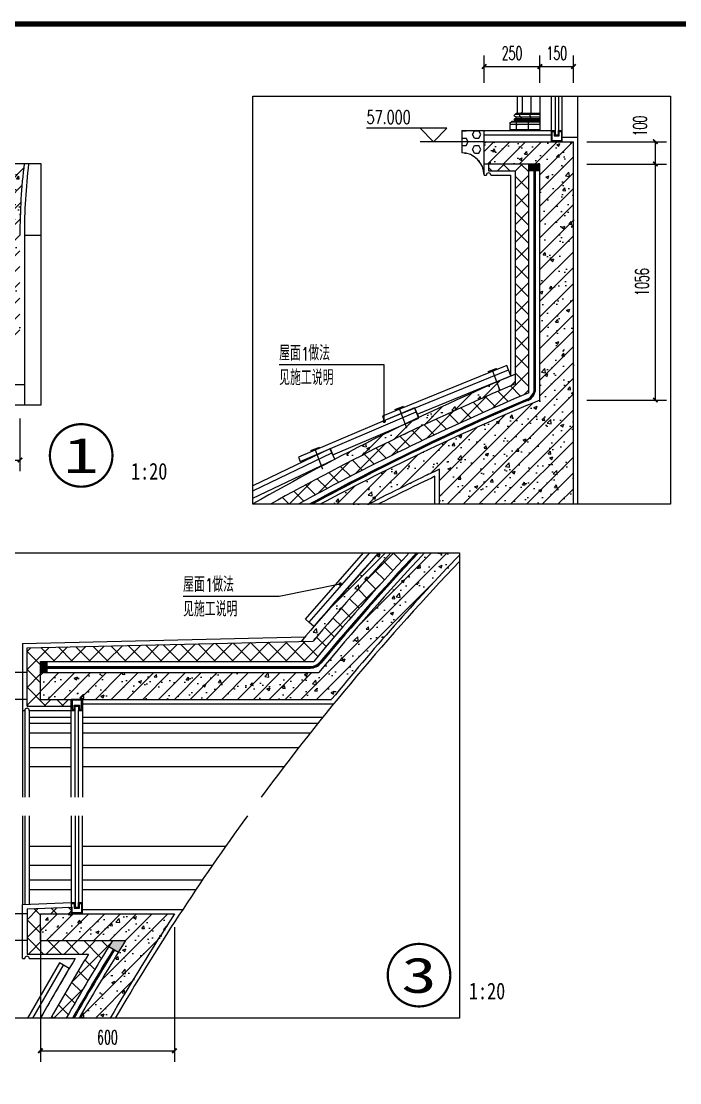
# Model space of a CAD drawing. Extents: x 0 to 125661, y -104936 to 8656.
# Drawn here: x 2131 to 5078, y -16819 to -12068 of the extents above; entities that cross this region are included whole.
import ezdxf
from ezdxf.enums import TextEntityAlignment as Align

# ---------------------------------------------------------------- set-up
doc = ezdxf.new("R2010")
doc.units = 0
doc.header["$LTSCALE"] = 800
doc.header["$MEASUREMENT"] = 0
doc.linetypes.add('HIDDEN2', pattern=[0.1875, 0.125, -0.0625])
doc.layers.get('0').update_dxf_attribs({"linetype": 'CONTINUOUS'})
doc.layers.get('Defpoints').update_dxf_attribs({"color": 1, "linetype": 'CONTINUOUS'})
for name, color, linetype in [('A-立面看线', 117, 'CONTINUOUS'), ('A-装饰构件', 197, 'CONTINUOUS'), ('AXIS_TEXT', 7, 'CONTINUOUS'), ('DIM_ELEV', 3, 'CONTINUOUS'), ('DIM_IDEN', 3, 'CONTINUOUS'), ('DIM_LEAD', 3, 'CONTINUOUS'), ('PUB_DIM', 3, 'CONTINUOUS'), ('PUB_HATCH', 8, 'CONTINUOUS'), ('PUB_TEXT', 7, 'CONTINUOUS'), ('QIANG', 167, 'CONTINUOUS'), ('WALL', 50, 'CONTINUOUS'), ('WINDOW', 145, 'CONTINUOUS'), ('图框', 107, 'CONTINUOUS'), ('瓦', 36, 'CONTINUOUS'), ('看线1', 7, 'CONTINUOUS'), ('门窗', 4, 'CONTINUOUS'), ('防水', 249, 'CONTINUOUS'), ('面层', 123, 'CONTINUOUS')]:
    doc.layers.add(name, color=color, linetype=linetype)
doc.styles.add('_TCH_DIM', font='SIMPLEX', dxfattribs={"bigfont": 'GBCBIG'})
doc.styles.add('DIM_FONT', font='SIMPLEX.shx', dxfattribs={"width": 0.6})
doc.styles.add('ht', font='SIMHEI.TTF')
doc.styles.add('房间名称', font='SIMHEI.TTF', dxfattribs={"width": 0.8})
doc.dimstyles.new('DIMN20', dxfattribs={"dimscale": 0.2, "dimtxt": 300, "dimasz": 100, "dimexe": 250, "dimexo": 300, "dimgap": 150, "dimtad": 1, "dimdec": 0, "dimzin": 0, "dimdsep": 46, "dimtxsty": 'DIM_FONT', "dimblk": 'ARCHTICK', "dimcen": 0.09, "dimclrt": 7, "dimazin": 2, "dimtfac": 1, "dimtdec": 0, "dimtix": 1, "dimtmove": 2, "dimatfit": 3, "dimfxl": 0, "dimtolj": 1, "dimtzin": 0, "dimarcsym": 0})

# ---------------------------------------------------------------- blocks, each defined once
blk = doc.blocks.new('TJAD_TK_A1')
at = {"layer": '图框', "const_width": 1.2}
blk.add_lwpolyline([(1331.38, 940.45), (525.38, 940.45), (525.38, 366.45), (1331.38, 366.45)], close=True, dxfattribs=at)
blk = doc.blocks.new('_ArchTick')
at = {"color": 0, "linetype": 'ByBlock', "const_width": 0.4}
blk.add_lwpolyline([(-0.5, -0.5), (0.5, 0.5)], dxfattribs=at)
blk = doc.blocks.new('*D236')
at = {"layer": 'Defpoints', "color": 0}
for p in [(2217.3, -16062.9), (2817.2, -16062.9), (2817.2, -16675.7)]:
    blk.add_point(p, dxfattribs=at)
at = {"layer": 'PUB_DIM', "color": 0, "lineweight": -2}
for p, q in [((2217.3, -16122.9), (2217.3, -16725.7)), ((2817.2, -16122.9), (2817.2, -16725.7)), ((2217.3, -16675.7), (2817.2, -16675.7))]:
    blk.add_line(p, q, dxfattribs=at)
at = {"layer": 'PUB_DIM', "color": 0, "lineweight": -2, "xscale": 20, "yscale": 20, "zscale": 20, "rotation": 180}
blk.add_blockref('_ArchTick', (2217.3, -16675.7), dxfattribs=at)
at = {"layer": 'PUB_DIM', "color": 0, "lineweight": -2, "xscale": 20, "yscale": 20, "zscale": 20}
blk.add_blockref('_ArchTick', (2817.2, -16675.7), dxfattribs=at)
at = {"layer": 'PUB_DIM', "color": 7, "insert": (2517.3, -16615.7), "char_height": 60, "attachment_point": 5, "style": 'DIM_FONT'}
blk.add_mtext('\\A1;600', dxfattribs=at)
blk = doc.blocks.new('*D111')
at = {"layer": 'Defpoints', "color": 0}
for p in [(4602.4, -12270.9), (4452.4, -12403.3), (4602.4, -12403.3)]:
    blk.add_point(p, dxfattribs=at)
at = {"layer": 'PUB_DIM', "color": 0, "lineweight": -2}
for p, q in [((4452.4, -12343.3), (4452.4, -12220.9)), ((4602.4, -12343.3), (4602.4, -12220.9)), ((4452.4, -12270.9), (4602.4, -12270.9))]:
    blk.add_line(p, q, dxfattribs=at)
at = {"layer": 'PUB_DIM', "color": 0, "lineweight": -2, "xscale": 20, "yscale": 20, "zscale": 20, "rotation": 180}
blk.add_blockref('_ArchTick', (4452.4, -12270.9), dxfattribs=at)
at = {"layer": 'PUB_DIM', "color": 0, "lineweight": -2, "xscale": 20, "yscale": 20, "zscale": 20}
blk.add_blockref('_ArchTick', (4602.4, -12270.9), dxfattribs=at)
at = {"layer": 'PUB_DIM', "color": 7, "insert": (4527.4, -12210.9), "char_height": 60, "attachment_point": 5, "style": 'DIM_FONT'}
blk.add_mtext('\\A1;150', dxfattribs=at)
blk = doc.blocks.new('*D112')
at = {"layer": 'Defpoints', "color": 0}
for p in [(4452.4, -12270.9), (4202.4, -12403.3), (4452.4, -12403.3)]:
    blk.add_point(p, dxfattribs=at)
at = {"layer": 'PUB_DIM', "color": 0, "lineweight": -2}
for p, q in [((4202.4, -12343.3), (4202.4, -12220.9)), ((4452.4, -12343.3), (4452.4, -12220.9)), ((4202.4, -12270.9), (4452.4, -12270.9))]:
    blk.add_line(p, q, dxfattribs=at)
at = {"layer": 'PUB_DIM', "color": 0, "lineweight": -2, "xscale": 20, "yscale": 20, "zscale": 20, "rotation": 180}
blk.add_blockref('_ArchTick', (4202.4, -12270.9), dxfattribs=at)
at = {"layer": 'PUB_DIM', "color": 0, "lineweight": -2, "xscale": 20, "yscale": 20, "zscale": 20}
blk.add_blockref('_ArchTick', (4452.4, -12270.9), dxfattribs=at)
at = {"layer": 'PUB_DIM', "color": 7, "insert": (4327.4, -12210.9), "char_height": 60, "attachment_point": 5, "style": 'DIM_FONT'}
blk.add_mtext('\\A1;250', dxfattribs=at)
blk = doc.blocks.new('*D115')
at = {"layer": 'Defpoints', "color": 0}
for p in [(1975.6, -13786.1), (2125.6, -13786.1), (2125.6, -14031.8)]:
    blk.add_point(p, dxfattribs=at)
at = {"layer": 'PUB_DIM', "color": 0, "lineweight": -2}
for p, q in [((1975.6, -13846.1), (1975.6, -14081.8)), ((2125.6, -13846.1), (2125.6, -14081.8)), ((1975.6, -14031.8), (2125.6, -14031.8))]:
    blk.add_line(p, q, dxfattribs=at)
at = {"layer": 'PUB_DIM', "color": 0, "lineweight": -2, "xscale": 20, "yscale": 20, "zscale": 20, "rotation": 180}
blk.add_blockref('_ArchTick', (1975.6, -14031.8), dxfattribs=at)
at = {"layer": 'PUB_DIM', "color": 0, "lineweight": -2, "xscale": 20, "yscale": 20, "zscale": 20}
blk.add_blockref('_ArchTick', (2125.6, -14031.8), dxfattribs=at)
at = {"layer": 'PUB_DIM', "color": 7, "insert": (2050.6, -13971.8), "char_height": 60, "attachment_point": 5, "style": 'DIM_FONT'}
blk.add_mtext('\\A1;150', dxfattribs=at)
blk = doc.blocks.new('*D203')
at = {"layer": 'Defpoints', "color": 0}
for p in [(1739.9, -14982.9), (2217.3, -14982.9), (2217.3, -15102.9)]:
    blk.add_point(p, dxfattribs=at)
at = {"layer": 'PUB_DIM', "color": 0, "lineweight": -2}
for p, q in [((1739.9, -14982.9), (1739.9, -14962.9)), ((2157.3, -14982.9), (1689.9, -14982.9)), ((1739.9, -15102.9), (1739.9, -14982.9)), ((2157.3, -15102.9), (1689.9, -15102.9)), ((1739.9, -15102.9), (1739.9, -15122.9))]:
    blk.add_line(p, q, dxfattribs=at)
at = {"layer": 'PUB_DIM', "color": 0, "lineweight": -2, "xscale": 20, "yscale": 20, "zscale": 20}
for p, rotation in [((1739.9, -14982.9), 270), ((1739.9, -15102.9), 90)]:
    blk.add_blockref('_ArchTick', p, dxfattribs=dict(at, rotation=rotation))
at = {"layer": 'PUB_DIM', "color": 7, "insert": (1679.9, -15042.9), "char_height": 60, "attachment_point": 5, "rotation": 90, "style": 'DIM_FONT'}
blk.add_mtext('\\A1;120', dxfattribs=at)
blk = doc.blocks.new('*D204')
at = {"layer": 'Defpoints', "color": 0}
for p in [(1739.9, -15102.9), (2217.3, -15102.9), (2217.3, -16062.9)]:
    blk.add_point(p, dxfattribs=at)
at = {"layer": 'PUB_DIM', "color": 0, "lineweight": -2}
for p, q in [((2157.3, -15102.9), (1689.9, -15102.9)), ((1739.9, -16062.9), (1739.9, -15102.9)), ((2157.3, -16062.9), (1689.9, -16062.9))]:
    blk.add_line(p, q, dxfattribs=at)
at = {"layer": 'PUB_DIM', "color": 0, "lineweight": -2, "xscale": 20, "yscale": 20, "zscale": 20}
for p, rotation in [((1739.9, -15102.9), 90), ((1739.9, -16062.9), 270)]:
    blk.add_blockref('_ArchTick', p, dxfattribs=dict(at, rotation=rotation))
at = {"layer": 'PUB_DIM', "color": 7, "insert": (1664.2, -15582.9), "char_height": 60, "attachment_point": 5, "rotation": 90, "style": 'DIM_FONT'}
blk.add_mtext('\\A1;1200(1000)(600)', dxfattribs=at)
blk = doc.blocks.new('*D205')
at = {"layer": 'Defpoints', "color": 0}
for p in [(1739.9, -16062.9), (2217.3, -16062.9), (2217.3, -16182.9)]:
    blk.add_point(p, dxfattribs=at)
at = {"layer": 'PUB_DIM', "color": 0, "lineweight": -2}
for p, q in [((1739.9, -16062.9), (1739.9, -16042.9)), ((2157.3, -16062.9), (1689.9, -16062.9)), ((1739.9, -16182.9), (1739.9, -16062.9)), ((2157.3, -16182.9), (1689.9, -16182.9)), ((1739.9, -16182.9), (1739.9, -16202.9))]:
    blk.add_line(p, q, dxfattribs=at)
at = {"layer": 'PUB_DIM', "color": 0, "lineweight": -2, "xscale": 20, "yscale": 20, "zscale": 20}
for p, rotation in [((1739.9, -16062.9), 270), ((1739.9, -16182.9), 90)]:
    blk.add_blockref('_ArchTick', p, dxfattribs=dict(at, rotation=rotation))
at = {"layer": 'PUB_DIM', "color": 7, "insert": (1679.9, -16122.9), "char_height": 60, "attachment_point": 5, "rotation": 90, "style": 'DIM_FONT'}
blk.add_mtext('\\A1;120', dxfattribs=at)
blk = doc.blocks.new('*D231')
at = {"layer": 'Defpoints', "color": 0}
for p in [(4602.4, -12607.1), (4968.8, -12607.1), (4602.4, -12707.1)]:
    blk.add_point(p, dxfattribs=at)
at = {"layer": 'PUB_DIM', "color": 0, "lineweight": -2}
for p, q in [((4662.4, -12607.1), (5018.8, -12607.1)), ((4968.8, -12707.1), (4968.8, -12607.1)), ((4662.4, -12707.1), (5018.8, -12707.1))]:
    blk.add_line(p, q, dxfattribs=at)
at = {"layer": 'PUB_DIM', "color": 0, "lineweight": -2, "xscale": 20, "yscale": 20, "zscale": 20}
for p, rotation in [((4968.8, -12607.1), 90), ((4968.8, -12707.1), 270)]:
    blk.add_blockref('_ArchTick', p, dxfattribs=dict(at, rotation=rotation))
at = {"layer": 'PUB_DIM', "color": 7, "insert": (4899.8, -12537.1), "char_height": 60, "attachment_point": 5, "rotation": 90, "style": 'DIM_FONT'}
blk.add_mtext('\\A1;100', dxfattribs=at)
blk = doc.blocks.new('*D232')
at = {"layer": 'Defpoints', "color": 0}
for p in [(4602.4, -12707.1), (4968.8, -12707.1), (4602.4, -13763.6)]:
    blk.add_point(p, dxfattribs=at)
at = {"layer": 'PUB_DIM', "color": 0, "lineweight": -2}
for p, q in [((4662.4, -12707.1), (5018.8, -12707.1)), ((4968.8, -13763.6), (4968.8, -12707.1)), ((4662.4, -13763.6), (5018.8, -13763.6))]:
    blk.add_line(p, q, dxfattribs=at)
at = {"layer": 'PUB_DIM', "color": 0, "lineweight": -2, "xscale": 20, "yscale": 20, "zscale": 20}
for p, rotation in [((4968.8, -12707.1), 90), ((4968.8, -13763.6), 270)]:
    blk.add_blockref('_ArchTick', p, dxfattribs=dict(at, rotation=rotation))
at = {"layer": 'PUB_DIM', "color": 7, "insert": (4908.8, -13235.4), "char_height": 60, "attachment_point": 5, "rotation": 90, "style": 'DIM_FONT'}
blk.add_mtext('\\A1;1056', dxfattribs=at)

msp = doc.modelspace()

# ---------------------------------------------------------------- hatches: boundary and pattern name
at = {"layer": 'PUB_HATCH'}
h = msp.add_hatch(dxfattribs=at)
h.set_pattern_fill('HEX', color=256, scale=20, style=0)
h.set_pattern_definition([(0, (4102.37, -12756.906), (0, 32.9956), [19.05, -38.1]), (120, (4102.37, -12756.906), (-28.575, -16.498), [19.05, -38.1]), (60, (4121.42, -12756.906), (-28.575, 16.498), [19.05, -38.1])])
h.paths.add_polyline_path([(4202.4, -12557.1), (4102.4, -12557.1), (4102.4, -12657.1, -0.413508), (4202.4, -12756.9), (4202.4, -12756.9)])
h = msp.add_hatch(dxfattribs=at)
h.set_pattern_fill('钢筋混凝土', color=256, scale=20, style=0)
h.set_pattern_definition([(45, (3684.32, -14229.95), (-35.3553, 35.3553), []), (50, (3684.32, -14229.95), (143.452, -12.5504), [15, -165]), (355, (3684.32, -14229.95), (-27.75, 150.438), [12, -132]), (100.451, (3696.27, -14231), (115.702, 137.888), [12.748, -140.228]), (46.184, (3684.32, -14189.95), (213.448, -33.104), [22.5, -247.5]), (96.636, (3702.1, -14192.7), (186.933, 194.824), [19.122, -210.343]), (351.184, (3684.32, -14189.95), (186.932, 194.824), [18, -198]), (21, (3704.32, -14199.95), (119.3814, -80.524), [15, -165]), (326, (3704.32, -14199.95), (48.663, 145.03), [12, -132]), (71.451, (3714.27, -14206.66), (168.045, 64.506), [12.748, -140.228]), (37.5, (3684.32, -14229.95), (2.432, 66.5788), [0, -130.4, 0, -134, 0, -132.5]), (7.5, (3684.32, -14229.95), (52.614, 78.8823), [0, -76.4, 0, -127.4, 0, -50.5]), (327.5, (3639.72, -14229.95), (106.7645, -4.511), [0, -50, 0, -156, 0, -207]), (317.5, (3619.72, -14229.95), (116.6372, 20.021), [0, -65, 0, -103.6, 0, -147])])
h.paths.add_polyline_path([(4602.4, -12607.1), (4202.4, -12607.1), (4202.4, -12707.1), (4452.4, -12707.1), (4452.4, -13763.6, 0.024415), (3469, -14230), (3684.3, -14230, -0.008024), (4002.4, -14073), (4002.4, -14230), (4602.4, -14230)])
h = msp.add_hatch(dxfattribs=at)
h.set_pattern_fill('钢筋混凝土', color=256, scale=20, style=0)
h.set_pattern_definition([(45, (1675.57, -13475.023), (-35.3553, 35.3553), []), (50, (1675.57, -13475.02), (143.452, -12.55), [15, -165]), (355, (1675.57, -13475.02), (-27.75, 150.438), [12, -132]), (100.451, (1687.52, -13476.07), (115.702, 137.888), [12.748, -140.228]), (46.184, (1675.57, -13435.02), (213.45, -33.104), [22.5, -247.5]), (96.636, (1693.36, -13437.78), (186.933, 194.824), [19.12, -210.343]), (351.184, (1675.57, -13435.02), (186.93, 194.824), [18, -198]), (21, (1695.57, -13445.02), (119.381, -80.524), [15, -165]), (326, (1695.57, -13445.02), (48.663, 145.03), [12, -132]), (71.451, (1705.52, -13451.73), (168.045, 64.506), [12.748, -140.228]), (37.5, (1675.57, -13475.023), (2.432, 66.5788), [0, -130.4, 0, -134, 0, -132.5]), (7.5, (1675.57, -13475.02), (52.614, 78.8823), [0, -76.4, 0, -127.4, 0, -50.5]), (327.5, (1630.97, -13475.023), (106.7645, -4.511), [0, -50, 0, -156, 0, -207]), (317.5, (1610.97, -13475.02), (116.637, 20.021), [0, -65, 0, -103.6, 0, -147])])
h.paths.add_polyline_path([(2125.6, -13024.8, -0.02977), (2144.7, -12704.1), (2044, -12704.1, 0.028701), (2025.6, -13024.8), (1675.6, -13024.8), (1675.6, -13144.8), (1875.6, -13144.8), (1875.6, -13405), (1875.6, -13405), (1875.6, -13475), (2125.6, -13475), (2125.6, -13405)])
h = msp.add_hatch(dxfattribs=at)
h.set_pattern_fill('多孔材料', color=256, scale=20, style=0)
h.set_pattern_definition([(45, (3409.77, -14229.95), (-40, 40), []), (135, (3409.77, -14229.95), (-40, -40), [])])
h.paths.add_polyline_path([(4402.4, -12737.1), (4402.4, -12707.1), (4222.4, -12707.1), (4222.4, -12737.1), (4342.4, -12737.1), (4342.4, -13690.7, 0.027145), (3246.1, -14230), (3369.8, -14230, -0.025621), (4402.4, -13730.4)])
h = msp.add_hatch(dxfattribs=at)
h.set_pattern_fill('钢筋混凝土', color=256, scale=20, style=0)
h.set_pattern_definition([(45, (3657.606, -14010.1), (-35.3553, 35.3553), []), (50, (3657.61, -14010.1), (143.452, -12.55), [15, -165]), (355, (3657.6, -14010.1), (-27.75, 150.438), [12, -132]), (100.451, (3669.56, -14011.15), (115.702, 137.888), [12.748, -140.228]), (46.184, (3657.6, -13970.1), (213.45, -33.104), [22.5, -247.5]), (96.636, (3675.4, -13972.86), (186.93, 194.824), [19.12, -210.343]), (351.184, (3657.6, -13970.1), (186.93, 194.824), [18, -198]), (21, (3677.61, -13980.1), (119.381, -80.524), [15, -165]), (326, (3677.6, -13980.1), (48.663, 145.03), [12, -132]), (71.451, (3687.55, -13986.81), (168.045, 64.506), [12.748, -140.228]), (37.5, (3657.606, -14010.1), (2.432, 66.5788), [0, -130.4, 0, -134, 0, -132.5]), (7.5, (3657.606, -14010.1), (52.614, 78.8823), [0, -76.4, 0, -127.4, 0, -50.5]), (327.5, (3613.006, -14010.1), (106.7645, -4.511), [0, -50, 0, -156, 0, -207]), (317.5, (3593.01, -14010.1), (116.637, 20.021), [0, -65, 0, -103.6, 0, -147])])
h.paths.add_polyline_path([(4342.4, -13647.2, 0.010493), (3909.8, -13841.6), (3910.8, -13843.9), (3857.4, -13866.7, 0.00711), (3569.9, -14010.1), (3657.6, -14010.1, -0.016781), (4342.4, -13690.7)])
h = msp.add_hatch(dxfattribs=at)
h.set_pattern_fill('多孔材料', color=256, scale=20, style=0)
h.set_pattern_definition([(45, (2197.335, -16529.22), (-40, 40), []), (135, (2197.335, -16529.22), (-40, -40), [])])
h.paths.add_polyline_path([(3867.3, -14447.7), (3785.4, -14447.7, 0.011683), (3437.5, -14842.3), (2157.3, -14872.9), (2157.3, -15132.9), (2355.3, -15132.9), (2355.3, -15102.9), (2217.3, -15102.9), (2217.3, -14982.9), (2217.3, -14932.9), (3440, -14932.9, -0.014435)])
h.paths.add_polyline_path([(2217.3, -16062.9), (2355.3, -16062.9), (2355.3, -16032.9), (2157.3, -16040.6), (2157.3, -16242.9), (2432.1, -16242.9, 0.007373), (2263.8, -16529.2), (2332.9, -16529.2, -0.009), (2539.3, -16182.9), (2217.3, -16182.9)])
h = msp.add_hatch(dxfattribs=at)
h.set_pattern_fill('钢筋混凝土', color=256, scale=20, style=0)
h.set_pattern_definition([(45, (2180.335, -15102.9), (-35.3553, 35.3553), []), (50, (2180.34, -15102.9), (143.452, -12.5504), [15, -165]), (355, (2180.34, -15102.9), (-27.75, 150.438), [12, -132]), (100.4514, (2192.29, -15103.95), (115.702, 137.888), [12.748, -140.228]), (46.184, (2180.34, -15062.9), (213.448, -33.104), [22.5, -247.5]), (96.636, (2198.12, -15065.66), (186.933, 194.824), [19.122, -210.343]), (351.184, (2180.34, -15062.9), (186.932, 194.824), [18, -198]), (21, (2200.34, -15072.9), (119.3814, -80.524), [15, -165]), (326, (2200.34, -15072.9), (48.663, 145.03), [12, -132]), (71.4514, (2210.28, -15079.61), (168.045, 64.506), [12.748, -140.228]), (37.5, (2180.335, -15102.9), (2.432, 66.5788), [0, -130.4, 0, -134, 0, -132.5]), (7.5, (2180.335, -15102.9), (52.614, 78.8823), [0, -76.4, 0, -127.4, 0, -50.5]), (327.5, (2135.735, -15102.9), (106.7645, -4.511), [0, -50, 0, -156, 0, -207]), (317.5, (2115.74, -15102.9), (116.6372, 20.021), [0, -65, 0, -103.6, 0, -147])])
edge = h.paths.add_edge_path()
edge.add_line((2217.3, -14982.9), (2217.3, -15102.9))
edge.add_line((2217.3, -15102.9), (3520.1, -15102.9))
edge.add_arc((12055.5, -22090), 11030.5, 136.21505, 140.6959, ccw=False)
edge.add_line((4092.1, -14457.4), (4092.1, -14447.7))
edge.add_line((4092.1, -14447.7), (3935.8, -14447.7))
edge.add_arc((12055.5, -22090), 11150.5, 136.73447, 140.40319)
edge.add_line((3463.5, -14982.9), (2217.3, -14982.9))
h = msp.add_hatch(dxfattribs=at)
h.set_pattern_fill('钢筋混凝土', color=256, scale=20, style=0)
h.set_pattern_definition([(45, (3437.473, -14842.327), (-35.3553, 35.3553), []), (50, (3437.47, -14842.33), (143.452, -12.55), [15, -165]), (355, (3437.47, -14842.33), (-27.75, 150.44), [12, -132]), (100.45, (3449.43, -14843.37), (115.702, 137.888), [12.748, -140.23]), (46.184, (3437.47, -14802.33), (213.45, -33.104), [22.5, -247.5]), (96.636, (3455.26, -14805.09), (186.93, 194.82), [19.12, -210.34]), (351.184, (3437.47, -14802.33), (186.93, 194.82), [18, -198]), (21, (3457.47, -14812.33), (119.38, -80.524), [15, -165]), (326, (3457.47, -14812.33), (48.663, 145.03), [12, -132]), (71.45, (3467.42, -14819.04), (168.045, 64.506), [12.748, -140.23]), (37.5, (3437.473, -14842.327), (2.432, 66.579), [0, -130.4, 0, -134, 0, -132.5]), (7.5, (3437.47, -14842.33), (52.614, 78.882), [0, -76.4, 0, -127.4, 0, -50.5]), (327.5, (3392.873, -14842.327), (106.7645, -4.511), [0, -50, 0, -156, 0, -207]), (317.5, (3372.87, -14842.33), (116.637, 20.021), [0, -65, 0, -103.6, 0, -147])])
h.paths.add_polyline_path([(3785.4, -14447.7), (3731, -14447.7, 0.000894), (3703.8, -14477.5), (3536.5, -14667.7), (3565.9, -14692.3, -0.007297)])
h.paths.add_polyline_path([(3565.9, -14692.3), (3536.5, -14667.7), (3440.5, -14776.8, 0.001931), (3384.2, -14843.6), (3437.5, -14842.3, -0.004385)])
h = msp.add_hatch(dxfattribs=at)
h.set_pattern_fill('钢筋混凝土', color=256, scale=20, style=0)
h.set_pattern_definition([(45, (2180.335, -16529.22), (-35.3553, 35.3553), []), (50, (2180.34, -16529.22), (143.452, -12.55), [15, -165]), (355, (2180.34, -16529.22), (-27.75, 150.438), [12, -132]), (100.451, (2192.29, -16530.26), (115.702, 137.888), [12.748, -140.228]), (46.184, (2180.34, -16489.22), (213.45, -33.104), [22.5, -247.5]), (96.636, (2198.12, -16491.98), (186.93, 194.824), [19.12, -210.343]), (351.184, (2180.34, -16489.22), (186.93, 194.824), [18, -198]), (21, (2200.34, -16499.22), (119.381, -80.524), [15, -165]), (326, (2200.34, -16499.22), (48.663, 145.03), [12, -132]), (71.451, (2210.28, -16505.93), (168.045, 64.506), [12.748, -140.228]), (37.5, (2180.335, -16529.22), (2.432, 66.5788), [0, -130.4, 0, -134, 0, -132.5]), (7.5, (2180.335, -16529.22), (52.614, 78.8823), [0, -76.4, 0, -127.4, 0, -50.5]), (327.5, (2135.735, -16529.22), (106.7645, -4.511), [0, -50, 0, -156, 0, -207]), (317.5, (2115.74, -16529.22), (116.637, 20.021), [0, -65, 0, -103.6, 0, -147])])
edge = h.paths.add_edge_path()
edge.add_line((2217.3, -16062.9), (2217.3, -16182.9))
edge.add_line((2217.3, -16182.9), (2598.2, -16182.9))
edge.add_arc((12055.5, -22090), 11150.5, 148.01056, 150.08567)
edge.add_line((2390.5, -16529.2), (2529.2, -16529.2))
edge.add_arc((12055.5, -22090), 11030.5, 146.87926, 149.72639, ccw=False)
edge.add_line((2817.2, -16062.9), (2217.3, -16062.9))
at = {"layer": '防水'}
for points in [[(4452.4, -12707.1), (4402.4, -12707.1), (4402.4, -12737.1), (4452.4, -12737.1)], [(2247.3, -14932.9), (2217.3, -14932.9), (2217.3, -14982.9), (2247.3, -14982.9)], [(2598.2, -16182.9), (2539.3, -16182.9, 0.00067), (2523.5, -16208.4), (2566, -16234.8, -0.001369)]]:
    msp.add_hatch(color=256, dxfattribs=at).paths.add_polyline_path(points)

# ---------------------------------------------------------------- linework, layer by layer
at = {"layer": 'A-立面看线'}
for p, q in [((4452.4, -12403.3), (4452.4, -12557.1)), ((2145.6, -13695.3), (2145.6, -13786.1))]:
    msp.add_line(p, q, dxfattribs=at)
at = {"layer": 'A-装饰构件'}
for p, q in [((4352, -12475), (4352, -12403.3)), ((4372.1, -12403.3), (4372.1, -12475)), ((4413.6, -12475), (4413.7, -12403.3)), ((4337.4, -12489.7), (4338.5, -12486.7)), ((4338.5, -12492.6), (4337.4, -12489.7)), ((4338.5, -12486.7), (4341.6, -12484.6)), ((4341.6, -12494.7), (4338.5, -12492.6)), ((4341.6, -12484.6), (4345.8, -12483.8)), ((4345.8, -12495.5), (4341.6, -12494.7)), ((4345.8, -12479.4), (4347.4, -12479.3)), ((4345.8, -12483.8), (4345.8, -12479.4)), ((4345.8, -12479.4), (4452.4, -12479.4)), ((4345.8, -12483.8), (4452.4, -12483.8)), ((4347.4, -12479.3), (4348.9, -12478.8)), ((4348.9, -12478.8), (4350.2, -12478.1)), ((4350.2, -12478.1), (4351.2, -12477.2)), ((4351.2, -12477.2), (4351.8, -12476.2)), ((4351.8, -12476.2), (4352, -12475)), ((4361.3, -12486.7), (4360.4, -12489.7)), ((4360.4, -12489.7), (4361.3, -12492.6)), ((4363.7, -12484.6), (4361.3, -12486.7)), ((4361.3, -12492.6), (4363.7, -12494.7)), ((4367.1, -12483.8), (4363.7, -12484.6)), ((4363.7, -12494.7), (4367.1, -12495.5)), ((4368.4, -12479.3), (4367.1, -12479.4)), ((4367.1, -12479.4), (4367.1, -12483.8)), ((4369.6, -12478.8), (4368.4, -12479.3)), ((4370.6, -12478.1), (4369.6, -12478.8)), ((4371.4, -12477.2), (4370.6, -12478.1)), ((4371.9, -12476.2), (4371.4, -12477.2)), ((4372.1, -12475), (4371.9, -12476.2)), ((4408, -12489.7), (4408.4, -12486.7)), ((4408.4, -12492.6), (4408, -12489.7)), ((4408.4, -12486.7), (4409.6, -12484.6)), ((4409.6, -12494.7), (4408.4, -12492.6)), ((4409.6, -12484.6), (4411.2, -12483.8)), ((4411.2, -12495.5), (4409.6, -12494.7)), ((4411.2, -12479.4), (4411.8, -12479.3)), ((4411.2, -12483.8), (4411.2, -12479.4)), ((4411.8, -12479.3), (4412.4, -12478.8)), ((4412.4, -12478.8), (4412.9, -12478.1)), ((4412.9, -12478.1), (4413.3, -12477.2)), ((4413.3, -12477.2), (4413.6, -12476.2)), ((4413.6, -12476.2), (4413.6, -12475)), ((4318.6, -12524.7), (4319.7, -12521.8)), ((4319.7, -12527.7), (4318.6, -12524.7)), ((4318.6, -12554), (4318.6, -12530.6)), ((4452.4, -12530.6), (4318.6, -12530.6)), ((4319.7, -12521.8), (4322.8, -12519.7)), ((4322.8, -12529.8), (4319.7, -12527.7)), ((4322.8, -12519.7), (4326.9, -12518.9)), ((4326.9, -12530.6), (4322.8, -12529.8)), ((4326.9, -12518.9), (4326.9, -12515)), ((4326.9, -12515), (4452.4, -12515)), ((4326.9, -12518.9), (4452.4, -12518.9)), ((4336.1, -12515), (4337.4, -12514.9)), ((4337.4, -12507.2), (4337.8, -12506.2)), ((4337.8, -12508.2), (4337.4, -12507.2)), ((4337.4, -12514.9), (4338.6, -12514.4)), ((4337.8, -12506.2), (4338.8, -12505.5)), ((4338.8, -12508.9), (4337.8, -12508.2)), ((4338.6, -12514.4), (4339.5, -12513.8)), ((4338.8, -12505.5), (4340.2, -12505.3)), ((4340.2, -12509.2), (4338.8, -12508.9)), ((4339.5, -12513.8), (4340.2, -12512.9)), ((4340.2, -12505.3), (4340.2, -12503.3)), ((4340.2, -12503.3), (4452.4, -12503.3)), ((4340.2, -12505.3), (4452.4, -12505.3)), ((4340.2, -12511.1), (4340.2, -12509.2)), ((4340.2, -12509.2), (4452.4, -12509.2)), ((4340.4, -12512), (4340.2, -12511.1)), ((4340.2, -12512.9), (4340.4, -12512)), ((4344.1, -12503.3), (4345.2, -12503)), ((4345.2, -12503), (4346.1, -12502.4)), ((4346.2, -12521.8), (4345.3, -12524.7)), ((4345.3, -12524.7), (4346.2, -12527.7)), ((4345.3, -12530.6), (4345.3, -12554)), ((4345.8, -12499.4), (4345.8, -12495.5)), ((4345.8, -12495.5), (4452.4, -12495.5)), ((4346.4, -12500.1), (4345.8, -12499.4)), ((4346.1, -12502.4), (4346.6, -12501.7)), ((4348.7, -12519.7), (4346.2, -12521.8)), ((4346.2, -12527.7), (4348.7, -12529.8)), ((4346.7, -12500.9), (4346.4, -12500.1)), ((4346.6, -12501.7), (4346.7, -12500.9)), ((4352, -12518.9), (4348.7, -12519.7)), ((4348.7, -12529.8), (4352, -12530.6)), ((4352, -12515), (4352, -12518.9)), ((4360.4, -12514.9), (4359.3, -12515)), ((4360.7, -12506.2), (4360.4, -12507.2)), ((4360.4, -12507.2), (4360.7, -12508.2)), ((4361.3, -12514.4), (4360.4, -12514.9)), ((4361.5, -12505.5), (4360.7, -12506.2)), ((4360.7, -12508.2), (4361.5, -12508.9)), ((4362.1, -12513.8), (4361.3, -12514.4)), ((4362.6, -12505.3), (4361.5, -12505.5)), ((4361.5, -12508.9), (4362.6, -12509.2)), ((4362.6, -12512.9), (4362.1, -12513.8)), ((4362.6, -12503.3), (4362.6, -12505.3)), ((4362.6, -12509.2), (4362.6, -12511.1)), ((4362.6, -12511.1), (4362.8, -12512)), ((4362.8, -12512), (4362.6, -12512.9)), ((4366.6, -12503), (4365.7, -12503.3)), ((4367.3, -12502.4), (4366.6, -12503)), ((4367.1, -12495.5), (4367.1, -12499.4)), ((4367.1, -12499.4), (4367.6, -12500.1)), ((4367.7, -12501.7), (4367.3, -12502.4)), ((4367.6, -12500.1), (4367.8, -12500.9)), ((4367.8, -12500.9), (4367.7, -12501.7)), ((4400.7, -12524.7), (4401.2, -12521.8)), ((4401.2, -12527.7), (4400.7, -12524.7)), ((4400.7, -12554), (4400.7, -12530.6)), ((4401.2, -12521.8), (4402.3, -12519.7)), ((4402.3, -12529.8), (4401.2, -12527.7)), ((4402.3, -12519.7), (4404, -12518.9)), ((4404, -12530.6), (4402.3, -12529.8)), ((4404, -12518.9), (4404, -12515)), ((4407.5, -12515), (4408, -12514.9)), ((4408, -12507.2), (4408.1, -12506.2)), ((4408.1, -12508.2), (4408, -12507.2)), ((4408, -12514.9), (4408.5, -12514.4)), ((4408.1, -12506.2), (4408.5, -12505.5)), ((4408.5, -12508.9), (4408.1, -12508.2)), ((4408.5, -12505.5), (4409.1, -12505.3)), ((4409.1, -12509.2), (4408.5, -12508.9)), ((4408.5, -12514.4), (4408.8, -12513.8)), ((4408.8, -12513.8), (4409.1, -12512.9)), ((4409.1, -12505.3), (4409.1, -12503.3)), ((4409.1, -12511.1), (4409.1, -12509.2)), ((4409.1, -12512), (4409.1, -12511.1)), ((4409.1, -12512.9), (4409.1, -12512)), ((4410.6, -12503.3), (4411, -12503)), ((4411, -12503), (4411.3, -12502.4)), ((4411.2, -12499.4), (4411.2, -12495.5)), ((4411.5, -12500.1), (4411.2, -12499.4)), ((4411.3, -12502.4), (4411.5, -12501.7)), ((4411.6, -12500.9), (4411.5, -12500.1)), ((4411.5, -12501.7), (4411.6, -12500.9)), ((4452.4, -12554), (4318.6, -12554)), ((2145.6, -13025), (2219.4, -13025))]:
    msp.add_line(p, q, dxfattribs=at)
at = {"layer": 'Defpoints'}
for points in [[(3167.4, -12403.3), (5036.7, -12403.3), (5036.7, -14230), (3167.4, -14230)], [(1002.2, -12704.1), (2219.4, -12704.1), (2219.4, -13786.1), (1002.2, -13786.1)], [(1270.5, -14447.7), (4092.1, -14447.7), (4092.1, -16529.2), (1270.5, -16529.2)]]:
    msp.add_lwpolyline(points, close=True, dxfattribs=at)
at = {"layer": 'DIM_ELEV'}
for p, q in [((4036.3, -12547.1), (3676.3, -12547.1)), ((3976.3, -12607.1), (3916.3, -12547.1)), ((3976.3, -12607.1), (4036.3, -12547.1)), ((4202.4, -12607.1), (3916.3, -12607.1))]:
    msp.add_line(p, q, dxfattribs=at)
at = {"layer": 'DIM_IDEN', "color": 0, "const_width": 10}
for points in [[(2539.6, -14011.3, 1), (2259.6, -14011.3, 1)], [(4051.3, -16337.4, 1), (3771.3, -16337.4, 1)]]:
    msp.add_lwpolyline(points, format="xyb", close=True, dxfattribs=at)
at = {"layer": 'DIM_LEAD'}
for p, q in [((3755.6, -13606.5), (3285.5, -13606.5)), ((3755.4, -13858.3), (3755.6, -13606.5)), ((3559.1, -14587.3), (3285.6, -14642.2)), ((3285.6, -14642.2), (2855.6, -14642.2))]:
    msp.add_line(p, q, dxfattribs=at)
at = {"layer": 'DIM_LEAD', "const_width": 8}
for points in [[(3755.4, -13862.3, 1), (3755.4, -13854.3, 1)], [(3563, -14586.5, 1), (3555.2, -14588.1, 1)]]:
    msp.add_lwpolyline(points, format="xyb", close=True, dxfattribs=at)
at = {"layer": 'PUB_HATCH'}
msp.add_line((3891.2, -13797.9), (3909.8, -13841.6), dxfattribs=at)
msp.add_arc((12055.5, -22090), 11260.5, 137.25902, 139.93633, dxfattribs=at)
at = {"layer": 'QIANG'}
for p, q in [((4622.4, -14230), (4622.4, -12403.3)), ((4552.4, -12587.1), (4622.4, -12587.1)), ((4426.4, -13713.2), (4426.4, -12737.1)), ((4432.4, -13713.2), (4432.4, -12737.1)), ((2145.6, -13025), (2145.6, -13695.3)), ((2145.6, -13695.3), (2100.6, -13695.3)), ((3982.4, -14230), (3982.4, -14104.7)), ((2247.3, -14962.9), (3425, -14962.9)), ((2405.3, -15122.9), (3529.6, -15122.9)), ((2405.3, -16042.9), (2854.2, -16042.9))]:
    msp.add_line(p, q, dxfattribs=at)
for points in [[(4398.3, -13764.8, 0.024006), (3432.4, -14230)], [(3900.2, -14447.7, 0.014602), (3468, -14936.7, -0.222638), (3425, -14956.9), (2247.3, -14956.9)], [(2549, -16224.2, 0.007944), (2367.5, -16529.2, 0.007944)]]:
    msp.add_lwpolyline(points, format="xyb", dxfattribs=at)
for points in [[(3747.9, -13835.8), (3747.9, -13835.8)], [(3755.4, -13854.3), (3755.4, -13854.3)], [(3199.8, -14080.7), (3199.8, -14080.7)]]:
    msp.add_lwpolyline(points, dxfattribs=at)
for centre, radius, start, end in [((4825.6, -13024.8), 2680, 173.1792, 180), ((4376.4, -13713.2), 50, 292.9675, 360), ((4376.4, -13713.2), 56, 292.9675, 360), ((8757.1, -24049.8), 11176.5, 112.96749, 118.52494), ((8732.9, -24059.8), 11030.5, 115.5102, 116.98195), ((12055.5, -22090), 11010.5, 136.32374, 143.50355), ((12055.5, -22090), 11170.5, 136.83094, 140.20607), ((3425, -14900.9), 62, 270, 320.2061), ((12055.5, -22090), 11010.5, 144.04062, 149.66562), ((12055.5, -22090), 11176.5, 148.32397, 150.16232)]:
    msp.add_arc(centre, radius, start, end, dxfattribs=at)
at = {"layer": 'WALL'}
for p, q in [((4202.4, -12657.1), (4202.4, -12557.1)), ((4202.4, -12607.1), (4602.4, -12607.1)), ((4202.4, -12707.1), (4202.4, -12607.1)), ((4602.4, -14231), (4602.4, -12607.1)), ((4452.4, -12707.1), (4202.4, -12707.1)), ((4452.4, -13763.6), (4452.4, -12707.1)), ((4002.4, -14230), (4002.4, -14073)), ((2217.3, -14982.9), (3463.5, -14982.9)), ((2217.3, -15102.9), (2217.3, -14982.9)), ((2217.3, -15102.9), (3520.1, -15102.9)), ((2217.3, -16062.9), (2817.2, -16062.9)), ((2217.3, -16182.9), (2217.3, -16062.9)), ((2217.3, -16182.9), (2598.2, -16182.9))]:
    msp.add_line(p, q, dxfattribs=at)
for centre, radius, start, end in [((4825.6, -13024.8), 2700, 173.1792, 180), ((8732.9, -24059.8), 11150.5, 112.57463, 118.16899), ((8732.9, -24059.8), 11050.5, 115.34593, 117.18493), ((12055.5, -22090), 11150.5, 136.73447, 140.40319), ((12055.5, -22090), 11030.5, 136.21505, 140.6959), ((12055.5, -22090), 11030.5, 146.87926, 149.72639), ((12055.5, -22090), 11150.5, 148.01056, 150.08567)]:
    msp.add_arc(centre, radius, start, end, dxfattribs=at)
at = {"layer": 'WINDOW'}
for p, q in [((4502.4, -12403.3), (4502.4, -12607.1)), ((4552.4, -12607.1), (4552.4, -12403.3)), ((4502.4, -12557.1), (4519.9, -12557.1)), ((4506.4, -12561.1), (4515.9, -12561.1)), ((4506.4, -12603.1), (4506.4, -12561.1)), ((4515.9, -12561.1), (4515.9, -12581.1)), ((4515.9, -12581.1), (4538.9, -12581.1)), ((4519.9, -12557.1), (4519.9, -12577.1)), ((4519.9, -12577.1), (4534.9, -12577.1)), ((4534.9, -12557.1), (4552.4, -12557.1)), ((4534.9, -12577.1), (4534.9, -12557.1)), ((4538.9, -12561.1), (4548.4, -12561.1)), ((4538.9, -12581.1), (4538.9, -12561.1)), ((4548.4, -12561.1), (4548.4, -12603.1)), ((4552.4, -12607.1), (4502.4, -12607.1)), ((4548.4, -12603.1), (4506.4, -12603.1)), ((2405.3, -15102.9), (2355.3, -15102.9)), ((2355.3, -15541.3), (2355.3, -15102.9)), ((2359.3, -15106.9), (2359.3, -15148.9)), ((2401.3, -15106.9), (2359.3, -15106.9)), ((2401.3, -15148.9), (2401.3, -15106.9)), ((2405.3, -15102.9), (2405.3, -15541.3)), ((2355.3, -15152.9), (2372.8, -15152.9)), ((2359.3, -15148.9), (2368.8, -15148.9)), ((2368.8, -15128.9), (2391.8, -15128.9)), ((2368.8, -15148.9), (2368.8, -15128.9)), ((2372.8, -15132.9), (2387.8, -15132.9)), ((2372.8, -15152.9), (2372.8, -15132.9)), ((2387.8, -15132.9), (2387.8, -15152.9)), ((2387.8, -15152.9), (2405.3, -15152.9)), ((2391.8, -15128.9), (2391.8, -15148.9)), ((2391.8, -15148.9), (2401.3, -15148.9)), ((2355.3, -15624.5), (2355.3, -16062.9)), ((2405.3, -16062.9), (2405.3, -15624.5)), ((2355.3, -16012.9), (2372.8, -16012.9)), ((2359.3, -16016.9), (2368.8, -16016.9)), ((2359.3, -16058.9), (2359.3, -16031.3)), ((2368.8, -16016.9), (2368.8, -16036.9)), ((2368.8, -16036.9), (2391.8, -16036.9)), ((2372.8, -16012.9), (2372.8, -16032.9)), ((2372.8, -16032.9), (2387.8, -16032.9)), ((2387.8, -16012.9), (2405.3, -16012.9)), ((2387.8, -16032.9), (2387.8, -16012.9)), ((2391.8, -16016.9), (2401.3, -16016.9)), ((2391.8, -16036.9), (2391.8, -16016.9)), ((2401.3, -16016.9), (2401.3, -16058.9)), ((2405.3, -16062.9), (2355.3, -16062.9)), ((2401.3, -16058.9), (2359.3, -16058.9))]:
    msp.add_line(p, q, dxfattribs=at)
at = {"layer": '瓦'}
for points in [[(3755.4, -13854.3), (4311.1, -13628), (4303.5, -13609.4), (3747.9, -13835.8), (3755.4, -13854.3)], [(3903.4, -13826.5), (4322.4, -13655.7), (4311.1, -13628)], [(3379.2, -14037.8), (3899.1, -13816.3), (3891.2, -13797.9), (3371.4, -14019.4), (3379.2, -14037.8)], [(3513.1, -13981), (3526, -14007.9), (3910.8, -13843.9), (3899.1, -13816.3)], [(3167.4, -14169.1), (3521.4, -14000.4), (3512.8, -13982.4), (3167.4, -14146.9)], [(3167.4, -14202.3), (3534.3, -14027.5), (3521.4, -14000.4)], [(3690, -14447.7), (3417.9, -14757), (3402.9, -14743.8), (3663.4, -14447.7)], [(3730, -14447.7), (3440.5, -14776.8), (3417.9, -14757)], [(2182.7, -16529.2), (2320.6, -16292.4), (2303.3, -16282.4), (2159.5, -16529.2)], [(2217.4, -16529.2), (2346.5, -16307.5), (2320.6, -16292.4)]]:
    msp.add_lwpolyline(points, dxfattribs=at)
at = {"layer": '看线1'}
for q in [(4102.4, -12657.1), (4202.4, -12557.1)]:
    msp.add_line((4102.4, -12557.1), q, dxfattribs=at)
msp.add_arc((4102.4, -12757.1), 100, 0, 90, dxfattribs=at)
at = {"layer": '门窗'}
for p, q in [((4519.9, -12403.3), (4519.9, -12557.1)), ((4534.9, -12403.3), (4534.9, -12557.1)), ((2372.8, -15541.3), (2372.8, -15152.9)), ((2387.8, -15541.3), (2387.8, -15152.9)), ((2372.8, -15624.5), (2372.8, -16012.9)), ((2387.8, -15624.5), (2387.8, -16012.9))]:
    msp.add_line(p, q, dxfattribs=at)
at = {"layer": '防水', "linetype": 'HIDDEN2', "const_width": 6}
for points in [[(4429.4, -13713.2), (4429.4, -12737.1)], [(4259.6, -13621.8), (4218.7, -13637.3), (4239.1, -13629.6), (4273, -13719.4)], [(3842.8, -13791.6), (3802, -13807.1), (3822.4, -13799.3), (3856.3, -13889.2)], [(3466.3, -13975.2), (3425.5, -13990.6), (3445.9, -13982.9), (3479.8, -14072.7)]]:
    msp.add_lwpolyline(points, dxfattribs=at)
for points in [[(4397.1, -13762, 0.301121), (4429.4, -13713.2)], [(4397.1, -13762, 0.02413), (3426.1, -14230)], [(3904.3, -14447.7, 0.014665), (3470.3, -14938.7, -0.222638), (3425, -14959.9), (2247.3, -14959.9)], [(2546.5, -16222.7, 0.007983), (2364, -16529.2, 0.007983)]]:
    msp.add_lwpolyline(points, format="xyb", dxfattribs=at)
at = {"layer": '面层'}
for p, q in [((4202.4, -12557.1), (4502.4, -12557.1)), ((4202.4, -12757.1), (4202.4, -12557.1)), ((4202.4, -12577.1), (4502.4, -12577.1)), ((4222.4, -12707.1), (4222.4, -12737.1)), ((4402.4, -12737.1), (4402.4, -12707.1)), ((4202.4, -12757.1), (4212.4, -12757.1)), ((4222.4, -12737.1), (4342.4, -12737.1)), ((4232.4, -12757.1), (4322.4, -12757.1)), ((4322.4, -13655.7), (4322.4, -12757.1)), ((4342.4, -13690.7), (4342.4, -12737.1)), ((4452.4, -12737.1), (4402.4, -12737.1)), ((4402.4, -13730.4), (4402.4, -12737.1)), ((2137.3, -14853.3), (3401.4, -14823.1)), ((2137.3, -14853.3), (2137.3, -15152.9)), ((2157.3, -14872.9), (3437.5, -14842.3)), ((2157.3, -15132.9), (2157.3, -14872.9)), ((2217.3, -14932.9), (3440, -14932.9)), ((2217.3, -14982.9), (2217.3, -14932.9)), ((2247.3, -14982.9), (2247.3, -14932.9)), ((2137.3, -15152.9), (2147.3, -15152.9)), ((2137.3, -15152.9), (2137.3, -15541.3)), ((2147.3, -15152.9), (2147.3, -15541.3)), ((2157.3, -15132.9), (2355.3, -15132.9)), ((2167.3, -15152.9), (2355.3, -15152.9)), ((2167.3, -15152.9), (2167.3, -15541.3)), ((2167.3, -15182.9), (2355.3, -15182.9)), ((2405.3, -15182.9), (3480.9, -15182.9)), ((2355.3, -15210.6), (2167.3, -15210.6)), ((3458.7, -15210.6), (2405.3, -15210.6)), ((2355.3, -15254), (2167.3, -15254)), ((3424.1, -15254), (2405.3, -15254)), ((2355.3, -15319.8), (2167.3, -15319.8)), ((3372.4, -15319.8), (2405.3, -15319.8)), ((2355.3, -15404.5), (2167.3, -15404.5)), ((3307.1, -15404.5), (2405.3, -15404.5)), ((2137.3, -15624.5), (2137.3, -16020.6)), ((2147.3, -15624.5), (2147.3, -16019.8)), ((2167.3, -15624.5), (2167.3, -16019.5)), ((2355.3, -15761.3), (2167.3, -15761.3)), ((3045.5, -15761.3), (2405.3, -15761.3)), ((2355.3, -15846), (2167.3, -15846)), ((2986.6, -15846), (2405.3, -15846)), ((2355.3, -15911.8), (2167.3, -15911.8)), ((2941.7, -15911.8), (2405.3, -15911.8)), ((2355.3, -15955.2), (2167.3, -15955.2)), ((2912.4, -15955.2), (2405.3, -15955.2)), ((2137.3, -16020.6), (2355.3, -16012.9)), ((2137.3, -16262.9), (2137.3, -16020.6)), ((2157.3, -16040.6), (2355.3, -16032.9)), ((2157.3, -16040.6), (2157.3, -16242.9)), ((2157.3, -16242.9), (2432.1, -16242.9)), ((2523.5, -16208.4), (2566, -16234.8)), ((2137.3, -16262.9), (2147.3, -16262.9)), ((2167.3, -16262.9), (2373.2, -16262.9))]:
    msp.add_line(p, q, dxfattribs=at)
for centre, radius, start, end in [((4222.4, -12757.1), 10, 0, 180), ((8757.1, -24049.8), 11300.5, 112.99571, 119.64626), ((8757.1, -24049.8), 11260.5, 113.08211, 119.30165), ((8757.1, -24049.8), 11200.5, 112.87943, 118.75), ((12055.5, -22090), 11300.5, 137.44615, 140.11484), ((12055.5, -22090), 11200.5, 136.97473, 140.28272), ((2157.3, -15152.9), 10, 0, 180), ((12055.5, -22090), 11200.5, 148.17018, 150.23272), ((12055.5, -22090), 11260.5, 148.7174, 150.40718), ((2157.3, -16262.9), 10, 0, 180), ((12055.5, -22090), 11300.5, 148.95897, 150.52229)]:
    msp.add_arc(centre, radius, start, end, dxfattribs=at)

# ---------------------------------------------------------------- block references
at = {"layer": '图框', "xscale": 20, "yscale": 20, "zscale": 20}
msp.add_blockref('TJAD_TK_A1', (-10007.6, -30889), dxfattribs=at)

# ---------------------------------------------------------------- texts
at = {"layer": 'AXIS_TEXT', "color": 0, "style": 'ht', "width": 1.382813}
for s, p, p2 in [('1', (2320.4, -14090.5), (2478.8, -14090.5)), ('3', (3832.1, -16416.6), (3990.5, -16416.6))]:
    msp.add_text(s, height=158.4, dxfattribs=at).set_placement(p, p2, align=Align.FIT)
at = {"layer": 'PUB_TEXT'}
for s, height, style, width, p in [('57.000', 59.5, '_TCH_DIM', 0.705882, (3676.3, -12527.1)), ('1', 59.5, '_TCH_DIM', 0.705882, (3383.8, -13586.5)), ('1:20', 74.68, '房间名称', 0.8, (2622.7, -14119.3)), ('1', 59.5, '_TCH_DIM', 0.705882, (2953.9, -14622.2)), ('1:20', 74.68, '房间名称', 0.8, (4134.4, -16445.5))]:
    msp.add_text(s, height=height, dxfattribs=dict(at, style=style, width=width)).set_placement(p)
at = {"layer": 'PUB_TEXT', "style": '_TCH_DIM'}
for s, p in [('屋面', (3285.5, -13586.5)), ('做法', (3415.8, -13586.5)), ('见施工说明', (3285.5, -13696.5)), ('屋面', (2855.6, -14622.2)), ('做法', (2985.9, -14622.2)), ('见施工说明', (2855.6, -14732.2))]:
    msp.add_text(s, height=67.52, dxfattribs=at).set_placement(p)

# ---------------------------------------------------------------- dimensions: what is measured, and where the dimension line sits
at = {"layer": 'PUB_DIM'}
for p1, p2, distance, picture, middle in [((4202.4, -12403.3), (4452.4, -12403.3), 132.4, '*D112', (4327.4, -12210.9)), ((4452.4, -12403.3), (4602.4, -12403.3), 132.4, '*D111', (4527.4, -12210.9)), ((1975.6, -13786.1), (2125.6, -13786.1), -245.7, '*D115', (2050.6, -13971.8)), ((2217.3, -16062.9), (2817.2, -16062.9), -612.8, '*D236', (2517.3, -16615.7))]:
    dim = msp.add_aligned_dim(p1=p1, p2=p2, distance=distance, dimstyle='DIMN20', dxfattribs=at)
    dim.commit()
    dim.dimension.update_dxf_attribs({"geometry": picture, "text_midpoint": middle})
at = {"layer": 'PUB_DIM', "color": 0}
dim = msp.add_linear_dim(base=(4968.8, -12607.1), p1=(4602.4, -12707.1), p2=(4602.4, -12607.1), angle=90, dimstyle='DIMN20', dxfattribs=at)
dim.commit()
dim.dimension.update_dxf_attribs({"geometry": '*D231', "text_midpoint": (4899.8, -12537.1), "dimtype": 161})
for p1, p2, distance, picture, middle in [((4602.3711, -13763.6228), (4602.3711, -12707.1469), -366.4148, '*D232', (4908.7859, -13235.3848)), ((2217.3, -15102.9), (2217.3, -14982.9), 477.4, '*D203', (1679.9, -15042.9)), ((2217.3, -16182.9), (2217.3, -16062.9), 477.4, '*D205', (1679.9, -16122.9))]:
    dim = msp.add_aligned_dim(p1=p1, p2=p2, distance=distance, dimstyle='DIMN20', dxfattribs=at)
    dim.commit()
    dim.dimension.update_dxf_attribs({"geometry": picture, "text_midpoint": middle})
dim = msp.add_aligned_dim(p1=(2217.3, -16062.9), p2=(2217.3, -15102.9), distance=477.4, text='1200(1000)(600)', dimstyle='DIMN20', dxfattribs=at)
dim.commit()
dim.dimension.update_dxf_attribs({"geometry": '*D204', "text_midpoint": (1664.2, -15582.9)})

doc.saveas('drawing.dxf')
